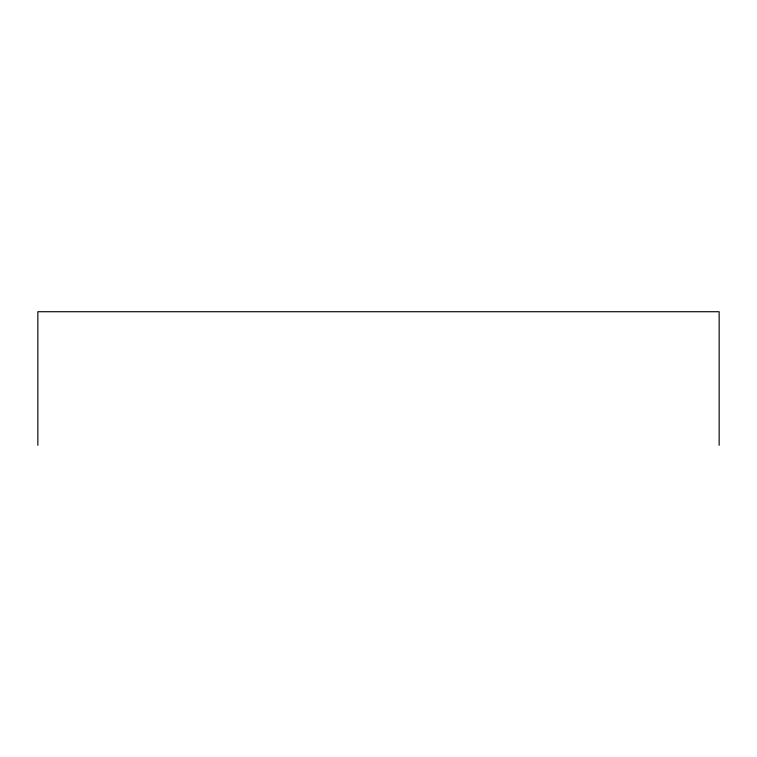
<?xml version="1.0" encoding="UTF-8"?>
<svg xmlns="http://www.w3.org/2000/svg" width="757" height="757" viewBox="0 0 757 757"><rect width="100%" height="100%" fill="white"/><g stroke="black" fill="none" stroke-linecap="round" stroke-linejoin="round"><path stroke-width="1.14" d="M719.15 445.277L719.15 311.723L37.85 311.723L37.85 445.277"/></g></svg>
